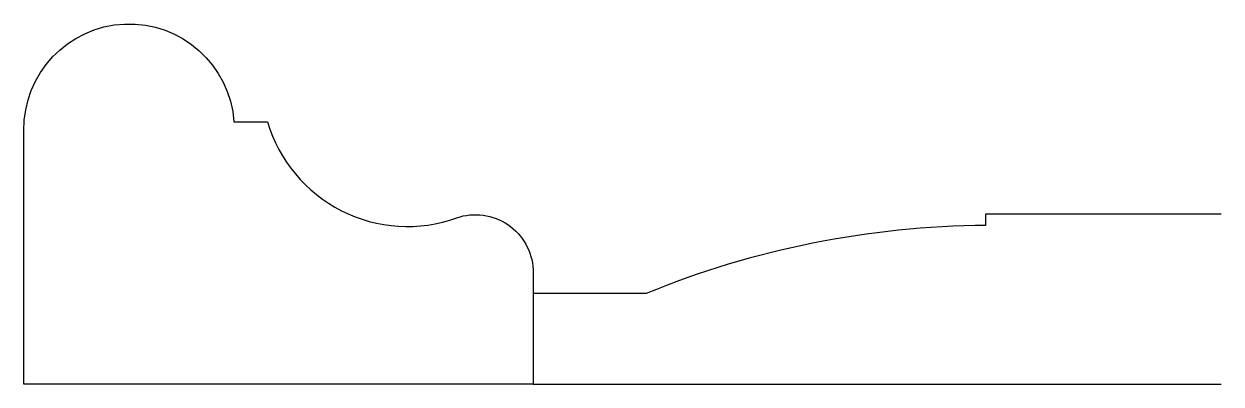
# Model space of a CAD drawing. Header units: millimetres. Extents: x -45 to 61, y 0 to 32.
import ezdxf

# ---------------------------------------------------------------- set-up
doc = ezdxf.new("R2010")
doc.units = ezdxf.units.MM
doc.header["$MEASUREMENT"] = 0

msp = doc.modelspace()

# ---------------------------------------------------------------- linework, layer by layer
at = {"color": 165}
msp.add_lwpolyline([(-45, 22.37, -0.973576), (-26.44, 23.15), (-23.47, 23.15, 0.431755), (-6.74, 14.68, -0.500002), (0, 10.1), (0, 0), (-45, 0)], format="xyb", close=True, dxfattribs=at)
msp.add_lwpolyline([(60.81, 15), (40, 15), (40, 14, 0.095926), (10, 8), (0, 8), (0, 0), (60.81, 0)], format="xyb", dxfattribs=at)

doc.saveas('drawing.dxf')
